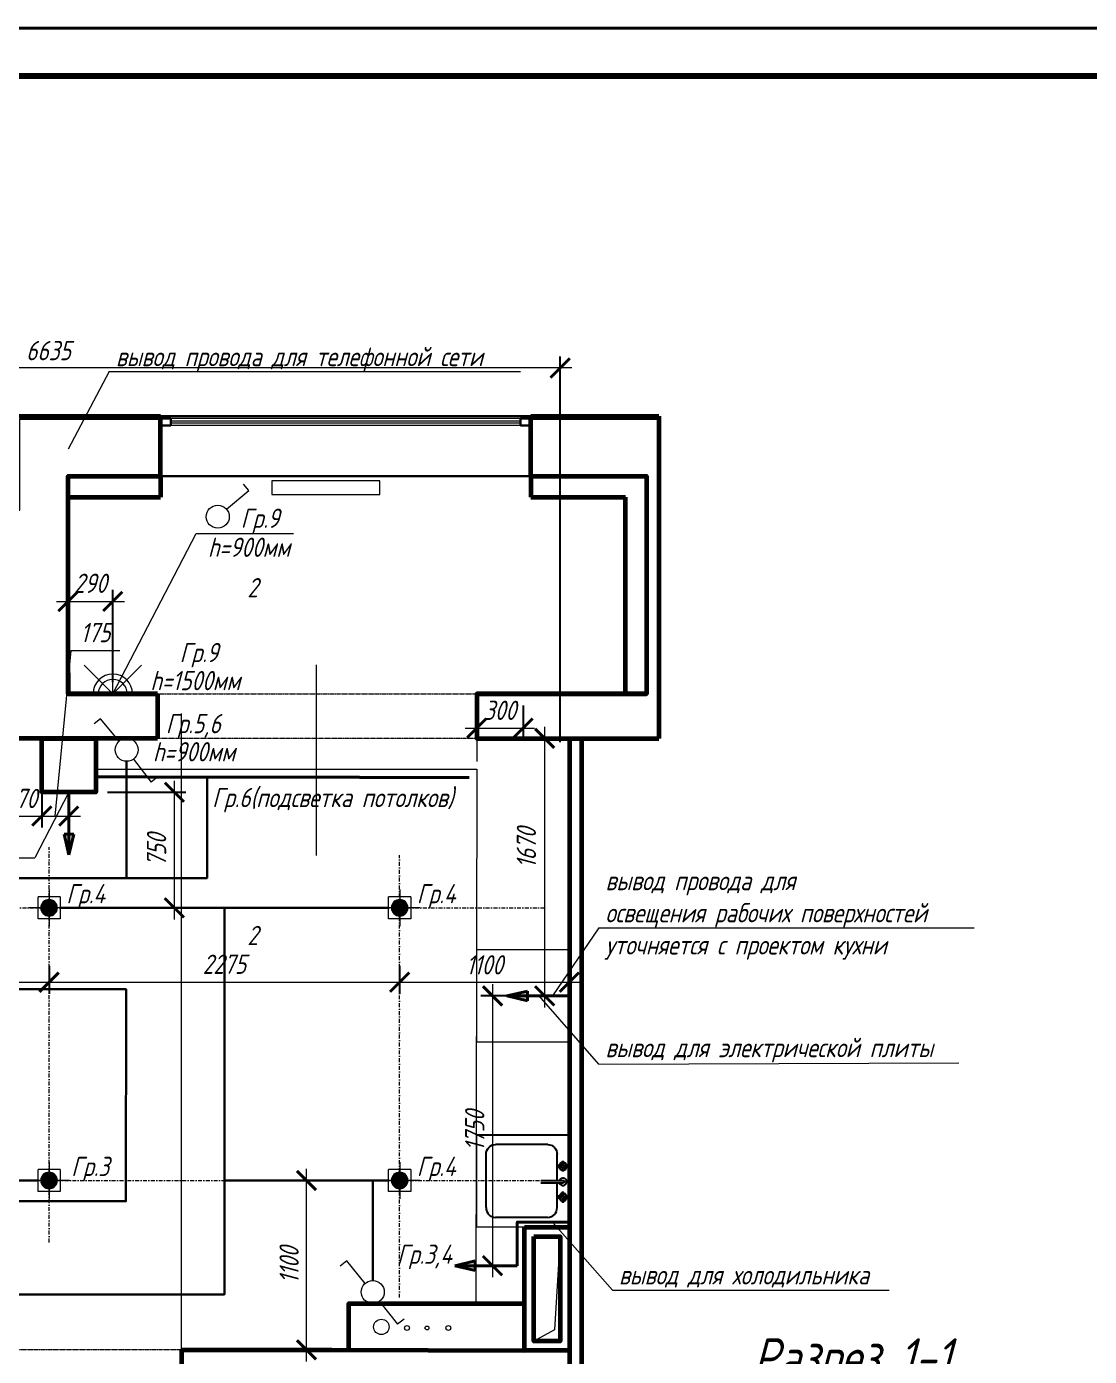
# Model space of a CAD drawing. Header units: millimetres. Extents: x 653176 to 972033, y 753746 to 925850.
# Drawn here: x 724229 to 731119, y 825725 to 834349 of the extents above; entities that cross this region are included whole.
import ezdxf

# ---------------------------------------------------------------- set-up
doc = ezdxf.new("R2010")
doc.units = ezdxf.units.MM
doc.header["$LTSCALE"] = 10
doc.linetypes.add('DASHDOTX2', pattern=[50.8, 25.4, -12.7, 0, -12.7])
doc.linetypes.add('HIDDEN', pattern=[0.375, 0.25, -0.125])
doc.layers.get('0').update_dxf_attribs({"color": 65, "lineweight": 25})
for name, color, linetype, lineweight in [('AL', 7, 'Continuous', 30), ('ALAN-Rev4', 6, 'Continuous', 13), ('POTOLOK', 110, 'Continuous', 40), ('wall', 95, 'Continuous', 60), ('МЕБ', 255, 'Continuous', 20), ('мебель_Ном_пера__1_Pen_No__1', 7, 'Continuous', 13), ('ОСИ', 75, 'DASHDOTX2', 0), ('проем', 252, 'Continuous', 13), ('размh150', 7, 'Continuous', 9), ('стекло_Pen_No__1', 7, 'Continuous', 13), ('Текст', 132, 'Continuous', 25), ('ТЕКСТ1', 90, 'Continuous', 25), ('шахты', 22, 'Continuous', 18), ('штрих', 22, 'Continuous', 0)]:
    doc.layers.add(name, color=color, linetype=linetype, lineweight=lineweight)
doc.layers.add('Mebel', color=7, linetype='Continuous')
for name, color, linetype, lineweight, true_color in [('мебель_Pen_No__3', 7, 'Continuous', 18, 0xff6600), ('мебель_Pen_No__43', 7, 'Continuous', 40, 0xff6600), ('штрих_Pen_No__3', 7, 'Continuous', 18, 0xff6600)]:
    doc.layers.add(name, color=color, linetype=linetype, lineweight=lineweight, true_color=true_color)
doc.styles.add('ГОСТ тип А', font='gost_a.shx', dxfattribs={"oblique": 15, "height": 125})
doc.dimstyles.new('ГОСТ тип А', dxfattribs={"dimtxt": 125, "dimasz": 125, "dimexe": 75, "dimexo": 75, "dimgap": 50, "dimtad": 1, "dimdec": 0, "dimrnd": 5, "dimtxsty": 'ГОСТ тип А', "dimblk": 'ARCHTICK', "dimcen": 50, "dimdle": 75, "dimadec": 0, "dimazin": 0, "dimtfac": 1, "dimtdec": 0, "dimtmove": 1, "dimatfit": 2, "dimfxl": 1, "dimlwd": 9, "dimarcsym": 0})

# ---------------------------------------------------------------- blocks, each defined once
blk = doc.blocks.new('трубы')
at = {"layer": 'проем'}
for centre, radius in [((366230, 904100.9), 50), ((360852.3, 904012.3), 50), ((366396.3, 904093.9), 16), ((366526.1, 904093.9), 12.5), ((366664.3, 904093.9), 16)]:
    blk.add_circle(centre, radius, dxfattribs=at)
blk = doc.blocks.new('A$C7ACB7CC7')
at = {"layer": 'POTOLOK'}
h = blk.add_hatch(color=256, dxfattribs=at)
h.paths.add_polyline_path([(-40, 350), (0, 350), (0, 520)])
h.paths.add_polyline_path([(0, 520), (0, 350), (40, 350)])
for p, q in [((0, 520), (-40, 350)), ((0, 0), (0, 520)), ((0, 520), (40, 350)), ((-40, 350), (40, 350))]:
    blk.add_line(p, q, dxfattribs=at)
blk = doc.blocks.new('встроенный светильник')
at = {"layer": 'штрих_Pen_No__3', "linetype": 'Continuous', "lineweight": 0}
h = blk.add_hatch(color=7, dxfattribs=at)
edge = h.paths.add_edge_path()
edge.add_arc((680319.7, 788346), 53.6, 0, 180)
edge.add_arc((680319.7, 788346), 53.6, 180, 360)
at = {"layer": 'мебель_Pen_No__3', "color": 7, "linetype": 'Continuous'}
for p, q in [((680319.7, 788464.8), (680319.7, 788227.2)), ((680319.7, 788464.8), (680319.7, 788227.2)), ((680451.1, 788346), (680188.2, 788346)), ((680248.2, 788274.5), (680248.2, 788417.5)), ((680391.2, 788417.5), (680248.2, 788417.5)), ((680391.2, 788417.5), (680391.2, 788274.5)), ((680391.2, 788274.5), (680248.2, 788274.5))]:
    blk.add_line(p, q, dxfattribs=at)
at = {"layer": 'штрих_Pen_No__3', "color": 7, "linetype": 'Continuous', "flags": 128}
blk.add_lwpolyline([(680373.3, 788346, 1), (680266, 788346, 1)], format="xyb", close=True, dxfattribs=at)
blk = doc.blocks.new('_ARCHTICK')
at = {"color": 0, "linetype": 'ByBlock', "ltscale": 50, "const_width": 0.15}
blk.add_lwpolyline([(-0.5, -0.5), (0.5, 0.5)], dxfattribs=at)
blk = doc.blocks.new('*D584')
at = {"layer": 'Defpoints', "color": 0, "lineweight": 90, "transparency": 16777216}
for p in [(722102.8, 828470.5), (724375, 828333.3), (724375, 828151.8)]:
    blk.add_point(p, dxfattribs=at)
at = {"layer": 'размh150', "color": 0, "lineweight": -2, "transparency": 16777216}
for p, q in [((722102.8, 828395.5), (722102.8, 828076.8)), ((724375, 828258.3), (724375, 828076.8))]:
    blk.add_line(p, q, dxfattribs=at)
at = {"layer": 'размh150', "color": 0, "lineweight": 9, "transparency": 16777216}
blk.add_line((722027.8, 828151.8), (724450, 828151.8), dxfattribs=at)
at = {"layer": 'размh150', "color": 0, "lineweight": 9, "transparency": 16777216, "xscale": 125, "yscale": 125, "zscale": 125, "rotation": 180}
blk.add_blockref('_ARCHTICK', (722102.8, 828151.8), dxfattribs=at)
at = {"layer": 'размh150', "color": 0, "lineweight": 9, "transparency": 16777216, "xscale": 125, "yscale": 125, "zscale": 125}
blk.add_blockref('_ARCHTICK', (724375, 828151.8), dxfattribs=at)
at = {"layer": 'размh150', "color": 0, "transparency": 16777216, "insert": (723238.9, 828266.1), "char_height": 125, "attachment_point": 5, "style": 'ГОСТ тип А'}
blk.add_mtext('2270', dxfattribs=at)
blk = doc.blocks.new('*D585')
at = {"layer": 'Defpoints', "color": 0, "lineweight": 90, "transparency": 16777216}
for p in [(724375, 828333.3), (726647.8, 828333.3), (726647.8, 828151.8)]:
    blk.add_point(p, dxfattribs=at)
at = {"layer": 'размh150', "color": 0, "lineweight": -2, "transparency": 16777216}
for p, q in [((724375, 828258.3), (724375, 828076.8)), ((726647.8, 828258.3), (726647.8, 828076.8))]:
    blk.add_line(p, q, dxfattribs=at)
at = {"layer": 'размh150', "color": 0, "lineweight": 9, "transparency": 16777216}
blk.add_line((724300, 828151.8), (726722.8, 828151.8), dxfattribs=at)
at = {"layer": 'размh150', "color": 0, "lineweight": 9, "transparency": 16777216, "xscale": 125, "yscale": 125, "zscale": 125, "rotation": 180}
blk.add_blockref('_ARCHTICK', (724375, 828151.8), dxfattribs=at)
at = {"layer": 'размh150', "color": 0, "lineweight": 9, "transparency": 16777216, "xscale": 125, "yscale": 125, "zscale": 125}
blk.add_blockref('_ARCHTICK', (726647.8, 828151.8), dxfattribs=at)
at = {"layer": 'размh150', "color": 0, "transparency": 16777216, "insert": (725511.4, 828268.7), "char_height": 125, "attachment_point": 5, "style": 'ГОСТ тип А'}
blk.add_mtext('2275', dxfattribs=at)
blk = doc.blocks.new('*D603')
at = {"layer": 'Defpoints', "color": 0, "lineweight": 90, "transparency": 16777216}
for p in [(726647.8, 828283.3), (727747.8, 828151.8), (727747.8, 828059.5)]:
    blk.add_point(p, dxfattribs=at)
at = {"layer": 'размh150', "color": 0, "lineweight": -2, "transparency": 16777216}
for p, q in [((726647.8, 828208.3), (726647.8, 828076.8)), ((727747.8, 828134.5), (727747.8, 828226.8))]:
    blk.add_line(p, q, dxfattribs=at)
at = {"layer": 'размh150', "color": 0, "lineweight": 9, "transparency": 16777216}
blk.add_line((726572.8, 828151.8), (727822.8, 828151.8), dxfattribs=at)
at = {"layer": 'размh150', "color": 0, "lineweight": 9, "transparency": 16777216, "xscale": 125, "yscale": 125, "zscale": 125, "rotation": 180}
blk.add_blockref('_ARCHTICK', (726647.8, 828151.8), dxfattribs=at)
at = {"layer": 'размh150', "color": 0, "lineweight": 9, "transparency": 16777216, "xscale": 125, "yscale": 125, "zscale": 125}
blk.add_blockref('_ARCHTICK', (727747.8, 828151.8), dxfattribs=at)
at = {"layer": 'размh150', "color": 0, "transparency": 16777216, "insert": (727197.8, 828264.6), "char_height": 125, "attachment_point": 5, "style": 'ГОСТ тип А'}
blk.add_mtext('1100', dxfattribs=at)
blk = doc.blocks.new('*D605')
at = {"layer": 'Defpoints', "color": 0, "lineweight": 90, "transparency": 16777216}
for p in [(725890.1, 826866.3), (726043.9, 826866.3), (725890.1, 825768.2)]:
    blk.add_point(p, dxfattribs=at)
at = {"layer": 'размh150', "color": 0, "lineweight": 9, "transparency": 16777216}
blk.add_line((726043.9, 825693.2), (726043.9, 826941.3), dxfattribs=at)
at = {"layer": 'размh150', "color": 0, "lineweight": -2, "transparency": 16777216}
for p, q in [((725965.1, 826866.3), (726118.9, 826866.3)), ((725965.1, 825768.2), (726118.9, 825768.2))]:
    blk.add_line(p, q, dxfattribs=at)
at = {"layer": 'размh150', "color": 0, "lineweight": 9, "transparency": 16777216, "xscale": 125, "yscale": 125, "zscale": 125}
for p, rotation in [((726043.9, 826866.3), 90), ((726043.9, 825768.2), 270)]:
    blk.add_blockref('_ARCHTICK', p, dxfattribs=dict(at, rotation=rotation))
at = {"layer": 'размh150', "color": 0, "transparency": 16777216, "insert": (725931.1, 826317.3), "char_height": 125, "attachment_point": 5, "rotation": 90, "style": 'ГОСТ тип А'}
blk.add_mtext('1100', dxfattribs=at)
blk = doc.blocks.new('*D587')
at = {"layer": 'Defpoints', "color": 0, "lineweight": 90, "transparency": 16777216}
for p in [(724677.8, 829383.3), (725187.3, 829383.3), (724670.9, 828634.5)]:
    blk.add_point(p, dxfattribs=at)
at = {"layer": 'размh150', "color": 0, "lineweight": -2, "transparency": 16777216}
for p, q in [((724752.8, 829383.3), (725262.3, 829383.3)), ((724745.9, 828634.5), (725262.3, 828634.5))]:
    blk.add_line(p, q, dxfattribs=at)
at = {"layer": 'размh150', "color": 0, "lineweight": 9, "transparency": 16777216}
blk.add_line((725187.3, 828559.5), (725187.3, 829458.3), dxfattribs=at)
at = {"layer": 'размh150', "color": 0, "lineweight": 9, "transparency": 16777216, "xscale": 125, "yscale": 125, "zscale": 125}
for p, rotation in [((725187.3, 829383.3), 90), ((725187.3, 828634.5), 270)]:
    blk.add_blockref('_ARCHTICK', p, dxfattribs=dict(at, rotation=rotation))
at = {"layer": 'размh150', "color": 0, "transparency": 16777216, "insert": (725071.9, 829008.9), "char_height": 125, "attachment_point": 5, "rotation": 90, "style": 'ГОСТ тип А'}
blk.add_mtext('750', dxfattribs=at)
blk = doc.blocks.new('*D614')
at = {"layer": 'Defpoints', "color": 0, "lineweight": 90, "transparency": 16777216}
for p in [(727147.8, 830022.3), (727447.8, 830022.3), (727447.8, 829799.7)]:
    blk.add_point(p, dxfattribs=at)
at = {"layer": 'размh150', "color": 0, "lineweight": -2, "transparency": 16777216}
for p, q in [((727147.8, 829947.3), (727147.8, 829724.7)), ((727447.8, 829947.3), (727447.8, 829724.7))]:
    blk.add_line(p, q, dxfattribs=at)
at = {"layer": 'размh150', "color": 0, "lineweight": 9, "transparency": 16777216}
blk.add_line((727072.8, 829799.7), (727522.8, 829799.7), dxfattribs=at)
at = {"layer": 'размh150', "color": 0, "lineweight": 9, "transparency": 16777216, "xscale": 125, "yscale": 125, "zscale": 125, "rotation": 180}
blk.add_blockref('_ARCHTICK', (727147.8, 829799.7), dxfattribs=at)
at = {"layer": 'размh150', "color": 0, "lineweight": 9, "transparency": 16777216, "xscale": 125, "yscale": 125, "zscale": 125}
blk.add_blockref('_ARCHTICK', (727447.8, 829799.7), dxfattribs=at)
at = {"layer": 'размh150', "color": 0, "transparency": 16777216, "insert": (727297.8, 829915.1), "char_height": 125, "attachment_point": 5, "style": 'ГОСТ тип А'}
blk.add_mtext('300', dxfattribs=at)
blk = doc.blocks.new('*D616')
at = {"layer": 'Defpoints', "color": 0, "lineweight": 90, "transparency": 16777216}
for p in [(724327.8, 829383.3), (724502.8, 829383.3), (724502.8, 829229.2)]:
    blk.add_point(p, dxfattribs=at)
at = {"layer": 'размh150', "color": 0, "lineweight": 9, "transparency": 16777216}
for p, q in [((724415.3, 829229.2), (724517.8, 830303.9)), ((724517.8, 830303.9), (724832.7, 830303.9)), ((724252.8, 829229.2), (724577.8, 829229.2))]:
    blk.add_line(p, q, dxfattribs=at)
at = {"layer": 'размh150', "color": 0, "lineweight": -2, "transparency": 16777216}
for p, q in [((724327.8, 829308.3), (724327.8, 829154.2)), ((724502.8, 829308.3), (724502.8, 829154.2))]:
    blk.add_line(p, q, dxfattribs=at)
at = {"layer": 'размh150', "color": 0, "lineweight": 9, "transparency": 16777216, "xscale": 125, "yscale": 125, "zscale": 125, "rotation": 180}
blk.add_blockref('_ARCHTICK', (724327.8, 829229.2), dxfattribs=at)
at = {"layer": 'размh150', "color": 0, "lineweight": 9, "transparency": 16777216, "xscale": 125, "yscale": 125, "zscale": 125}
blk.add_blockref('_ARCHTICK', (724502.8, 829229.2), dxfattribs=at)
at = {"layer": 'размh150', "color": 0, "transparency": 16777216, "insert": (724675.2, 830419.2), "char_height": 125, "attachment_point": 5, "style": 'ГОСТ тип А'}
blk.add_mtext('175', dxfattribs=at)
blk = doc.blocks.new('*D617')
at = {"layer": 'Defpoints', "color": 0, "lineweight": 90, "transparency": 16777216}
for p in [(724057.8, 829733.3), (724327.8, 829733.3), (724327.8, 829229.2)]:
    blk.add_point(p, dxfattribs=at)
at = {"layer": 'размh150', "color": 0, "lineweight": -2, "transparency": 16777216}
for p, q in [((724057.8, 829658.3), (724057.8, 829154.2)), ((724327.8, 829658.3), (724327.8, 829154.2))]:
    blk.add_line(p, q, dxfattribs=at)
at = {"layer": 'размh150', "color": 0, "lineweight": 9, "transparency": 16777216}
blk.add_line((723982.8, 829229.2), (724402.8, 829229.2), dxfattribs=at)
at = {"layer": 'размh150', "color": 0, "lineweight": 9, "transparency": 16777216, "xscale": 125, "yscale": 125, "zscale": 125, "rotation": 180}
blk.add_blockref('_ARCHTICK', (724057.8, 829229.2), dxfattribs=at)
at = {"layer": 'размh150', "color": 0, "lineweight": 9, "transparency": 16777216, "xscale": 125, "yscale": 125, "zscale": 125}
blk.add_blockref('_ARCHTICK', (724327.8, 829229.2), dxfattribs=at)
at = {"layer": 'размh150', "color": 0, "transparency": 16777216, "insert": (724192.8, 829343.5), "char_height": 125, "attachment_point": 5, "style": 'ГОСТ тип А'}
blk.add_mtext('270', dxfattribs=at)
blk = doc.blocks.new('*D618')
at = {"layer": 'Defpoints', "color": 0, "lineweight": 90, "transparency": 16777216}
for p in [(724787.8, 830620.8), (724497.8, 830022.3), (724787.8, 830022.3)]:
    blk.add_point(p, dxfattribs=at)
at = {"layer": 'размh150', "color": 0, "lineweight": -2, "transparency": 16777216}
for p, q in [((724497.8, 830097.3), (724497.8, 830695.8)), ((724787.8, 830097.3), (724787.8, 830695.8))]:
    blk.add_line(p, q, dxfattribs=at)
at = {"layer": 'размh150', "color": 0, "lineweight": 9, "transparency": 16777216}
blk.add_line((724422.8, 830620.8), (724862.8, 830620.8), dxfattribs=at)
at = {"layer": 'размh150', "color": 0, "lineweight": 9, "transparency": 16777216, "xscale": 125, "yscale": 125, "zscale": 125, "rotation": 180}
blk.add_blockref('_ARCHTICK', (724497.8, 830620.8), dxfattribs=at)
at = {"layer": 'размh150', "color": 0, "lineweight": 9, "transparency": 16777216, "xscale": 125, "yscale": 125, "zscale": 125}
blk.add_blockref('_ARCHTICK', (724787.8, 830620.8), dxfattribs=at)
at = {"layer": 'размh150', "color": 0, "transparency": 16777216, "insert": (724642.8, 830739), "char_height": 125, "attachment_point": 5, "style": 'ГОСТ тип А'}
blk.add_mtext('290', dxfattribs=at)
blk = doc.blocks.new('*D619')
at = {"layer": 'Defpoints', "color": 0, "lineweight": 90, "transparency": 16777216}
for p in [(727747.8, 829733.3), (727587.8, 828063.3), (727747.8, 828063.3)]:
    blk.add_point(p, dxfattribs=at)
at = {"layer": 'размh150', "color": 0, "lineweight": -2, "transparency": 16777216}
for p, q in [((727672.8, 829733.3), (727512.8, 829733.3)), ((727672.8, 828063.3), (727512.8, 828063.3))]:
    blk.add_line(p, q, dxfattribs=at)
at = {"layer": 'размh150', "color": 0, "lineweight": 9, "transparency": 16777216}
blk.add_line((727587.8, 829808.3), (727587.8, 827988.3), dxfattribs=at)
at = {"layer": 'размh150', "color": 0, "lineweight": 9, "transparency": 16777216, "xscale": 125, "yscale": 125, "zscale": 125}
for p, rotation in [((727587.8, 829733.3), 90), ((727587.8, 828063.3), 270)]:
    blk.add_blockref('_ARCHTICK', p, dxfattribs=dict(at, rotation=rotation))
at = {"layer": 'размh150', "color": 0, "transparency": 16777216, "insert": (727469.5, 829022.9), "char_height": 125, "attachment_point": 5, "rotation": 90, "style": 'ГОСТ тип А'}
blk.add_mtext('1670', dxfattribs=at)
blk = doc.blocks.new('*D620')
at = {"layer": 'Defpoints', "color": 0, "lineweight": 90, "transparency": 16777216}
for p in [(727747.8, 828063.3), (727250, 826313.7), (727410, 826313.7)]:
    blk.add_point(p, dxfattribs=at)
at = {"layer": 'размh150', "color": 0, "lineweight": 9, "transparency": 16777216}
blk.add_line((727250, 828138.3), (727250, 826238.7), dxfattribs=at)
at = {"layer": 'размh150', "color": 0, "lineweight": -2, "transparency": 16777216}
for p, q in [((727672.8, 828063.3), (727175, 828063.3)), ((727335, 826313.7), (727175, 826313.7))]:
    blk.add_line(p, q, dxfattribs=at)
at = {"layer": 'размh150', "color": 0, "lineweight": 9, "transparency": 16777216, "xscale": 125, "yscale": 125, "zscale": 125}
for p, rotation in [((727250, 828063.3), 90), ((727250, 826313.7), 270)]:
    blk.add_blockref('_ARCHTICK', p, dxfattribs=dict(at, rotation=rotation))
at = {"layer": 'размh150', "color": 0, "transparency": 16777216, "insert": (727134.6, 827188.5), "char_height": 125, "attachment_point": 5, "rotation": 90, "style": 'ГОСТ тип А'}
blk.add_mtext('1750', dxfattribs=at)
blk = doc.blocks.new('*D788')
at = {"layer": 'Defpoints', "color": 0, "lineweight": 90, "transparency": 16777216}
for p in [(721052.8, 832135.1), (721052.8, 829737.3), (727688.5, 829632.6)]:
    blk.add_point(p, dxfattribs=at)
at = {"layer": 'размh150', "color": 0, "lineweight": -2, "transparency": 16777216}
for p, q in [((721052.8, 829812.3), (721052.8, 832210.1)), ((727688.5, 829707.6), (727688.5, 832210.1))]:
    blk.add_line(p, q, dxfattribs=at)
at = {"layer": 'размh150', "color": 0, "lineweight": 9, "transparency": 16777216}
blk.add_line((727763.5, 832135.1), (720977.8, 832135.1), dxfattribs=at)
at = {"layer": 'размh150', "color": 0, "lineweight": 9, "transparency": 16777216, "xscale": 125, "yscale": 125, "zscale": 125, "rotation": 180}
blk.add_blockref('_ARCHTICK', (721052.8, 832135.1), dxfattribs=at)
at = {"layer": 'размh150', "color": 0, "lineweight": 9, "transparency": 16777216, "xscale": 125, "yscale": 125, "zscale": 125}
blk.add_blockref('_ARCHTICK', (727688.5, 832135.1), dxfattribs=at)
at = {"layer": 'размh150', "color": 0, "lineweight": 90, "transparency": 16777216, "insert": (724370.7, 832247.6), "char_height": 125, "attachment_point": 5, "style": 'ГОСТ тип А'}
blk.add_mtext('6635', dxfattribs=at)

msp = doc.modelspace()

# ---------------------------------------------------------------- linework, layer by layer
at = {"layer": 'AL', "color": 7, "const_width": 20}
msp.add_lwpolyline([(716137, 834338.7), (737137, 834338.7), (737137, 819488.7), (716137, 819488.7), (716137, 834338.7)], dxfattribs=at)
for points in [[(717187, 834038.7), (736837, 834038.7), (736837, 819788.7), (717187, 819788.7)], [(717197, 834028.7), (736827, 834028.7), (736827, 819798.7), (717197, 819798.7)], [(717207, 834018.7), (736817, 834018.7), (736817, 819808.7), (717207, 819808.7)]]:
    msp.add_lwpolyline(points, close=True, dxfattribs=at)
at = {"layer": 'ALAN-Rev4', "linetype": 'Continuous'}
msp.add_lwpolyline([(726105.7, 830209.3), (726105.7, 828973)], dxfattribs=at)
at = {"layer": 'Mebel', "linetype": 'ByBlock'}
msp.add_line((727748.1, 827276), (727748.1, 826676), dxfattribs=at)
at = {"layer": 'Mebel', "ltscale": 10}
for p, q in [((727148.1, 827163.3), (727748.1, 827163.3)), ((727209.4, 827048.6), (727212.8, 827060.5)), ((727212.8, 827060.5), (727218.4, 827071.5)), ((727218.4, 827071.5), (727225.9, 827081.2)), ((727225.9, 827081.2), (727234.9, 827089.1)), ((727234.9, 827089.1), (727245.3, 827094.9)), ((727245.3, 827094.9), (727256.6, 827098.5)), ((727256.6, 827098.5), (727268.3, 827099.8)), ((727608.3, 827099.8), (727268.3, 827099.8)), ((727608.3, 827099.8), (727620, 827098.5)), ((727620, 827098.5), (727631.2, 827094.9)), ((727631.2, 827094.9), (727641.6, 827089.1)), ((727641.6, 827089.1), (727650.7, 827081.2)), ((727650.7, 827081.2), (727658.2, 827071.5)), ((727658.2, 827071.5), (727663.7, 827060.5)), ((727663.7, 827060.5), (727667.1, 827048.6)), ((727208.3, 827036.2), (727209.4, 827048.6)), ((727208.3, 826690.4), (727208.3, 827036.2)), ((727667.1, 827048.6), (727668.3, 827036.2)), ((727668.3, 826867.2), (727668.3, 827036.2)), ((727668.3, 826690.4), (727668.3, 826849.5)), ((727208.3, 826690.4), (727209.4, 826678)), ((727209.4, 826678), (727212.8, 826666.1)), ((727212.8, 826666.1), (727218.4, 826655.1)), ((727218.4, 826655.1), (727225.9, 826645.4)), ((727225.9, 826645.4), (727234.9, 826637.5)), ((727234.9, 826637.5), (727245.3, 826631.7)), ((727245.3, 826631.7), (727256.6, 826628.1)), ((727256.6, 826628.1), (727268.3, 826626.8)), ((727608.3, 826626.8), (727268.3, 826626.8)), ((727608.3, 826626.8), (727620, 826628.1)), ((727620, 826628.1), (727631.2, 826631.7)), ((727631.2, 826631.7), (727641.6, 826637.5)), ((727641.6, 826637.5), (727650.7, 826645.4)), ((727650.7, 826645.4), (727658.2, 826655.1)), ((727658.2, 826655.1), (727663.7, 826666.1)), ((727663.7, 826666.1), (727667.1, 826678)), ((727667.1, 826678), (727668.3, 826690.4))]:
    msp.add_line(p, q, dxfattribs=at)
at = {"layer": 'Mebel', "linetype": 'Continuous'}
msp.add_line((727148.1, 827163.3), (727748.1, 827163.3), dxfattribs=at)
at = {"layer": 'Mebel'}
for p, q in [((727680.7, 826966.2), (727681.5, 826966.7)), ((727681.5, 826966.7), (727682.4, 826966.8)), ((727682.4, 826966.8), (727683.2, 826966.7)), ((727682.8, 826966.7), (727682.9, 826966.9)), ((727683.2, 826966.7), (727684, 826966.2)), ((727698, 826983.2), (727697.9, 826982.3)), ((727697.9, 826982.3), (727698, 826981.5)), ((727698.4, 826983.9), (727698, 826983.2)), ((727698, 826981.5), (727698.4, 826980.7)), ((727699.1, 826984.5), (727698.4, 826983.9)), ((727698.4, 826980.7), (727699.1, 826980.2)), ((727699.9, 826984.8), (727699.1, 826984.5)), ((727699.1, 826980.2), (727699.9, 826979.9)), ((727699.9, 826984.8), (727712.8, 826984.8)), ((727712.8, 826979.9), (727699.9, 826979.9)), ((727700.2, 826988.3), (727712.6, 826988.3)), ((727700.4, 826984.8), (727700.2, 826988.3)), ((727701.6, 826965.3), (727700.7, 826979.9)), ((727702.1, 826965.7), (727704.9, 826966.7)), ((727704.9, 826966.7), (727707.8, 826966.7)), ((727707.8, 826966.7), (727710.6, 826965.7)), ((727711.1, 826965.3), (727712, 826979.9)), ((727712.3, 826984.8), (727712.6, 826988.3)), ((727712.8, 826984.8), (727713.6, 826984.5)), ((727713.6, 826980.2), (727712.8, 826979.9)), ((727713.6, 826984.5), (727714.3, 826983.9)), ((727714.3, 826980.7), (727713.6, 826980.2)), ((727714.3, 826983.9), (727714.7, 826983.2)), ((727714.7, 826981.5), (727714.3, 826980.7)), ((727714.7, 826983.2), (727714.9, 826982.3)), ((727714.9, 826982.3), (727714.7, 826981.5)), ((727729.5, 826966.7), (727728.7, 826966.2)), ((727730.4, 826966.8), (727729.5, 826966.7)), ((727729.8, 826966.9), (727729.9, 826966.7)), ((727731.2, 826966.7), (727730.4, 826966.8)), ((727732, 826966.2), (727731.2, 826966.7)), ((727676.4, 826964.5), (727676.4, 826952.1)), ((727679.9, 826964.3), (727676.4, 826964.5)), ((727679.9, 826952.4), (727676.4, 826952.1)), ((727679.9, 826964.8), (727680.2, 826965.6)), ((727679.9, 826964.8), (727679.9, 826951.9)), ((727679.9, 826951.9), (727680.2, 826951.1)), ((727680.2, 826965.6), (727680.7, 826966.2)), ((727680.2, 826951.1), (727680.7, 826950.4)), ((727680.7, 826950.4), (727681.5, 826950)), ((727681.5, 826950), (727682.4, 826949.8)), ((727682.4, 826949.8), (727683.2, 826950)), ((727682.9, 826949.8), (727682.8, 826949.9)), ((727683.2, 826950), (727684, 826950.4)), ((727684, 826966.2), (727684.5, 826965.6)), ((727684, 826950.4), (727684.5, 826951.1)), ((727684.5, 826965.6), (727684.8, 826964.8)), ((727684.5, 826951.1), (727684.8, 826951.9)), ((727684.8, 826951.9), (727684.8, 826964.8)), ((727699.4, 826963.1), (727684.8, 826964)), ((727699.4, 826953.6), (727684.8, 826952.7)), ((727697.9, 826958.3), (727698.4, 826961.2)), ((727698.4, 826955.4), (727697.9, 826958.3)), ((727697.9, 826934.3), (727698, 826935.2)), ((727698, 826933.5), (727697.9, 826934.3)), ((727698, 826935.2), (727698.4, 826935.9)), ((727698.4, 826932.7), (727698, 826933.5)), ((727698.4, 826961.2), (727699.8, 826963.8)), ((727699.8, 826952.9), (727698.4, 826955.4)), ((727698.4, 826935.9), (727699.1, 826936.5)), ((727699.1, 826932.2), (727698.4, 826932.7)), ((727699.1, 826936.5), (727699.9, 826936.8)), ((727699.9, 826931.9), (727699.1, 826932.2)), ((727699.8, 826963.8), (727702.1, 826965.7)), ((727702.1, 826951), (727699.8, 826952.9)), ((727699.9, 826936.8), (727712.8, 826936.8)), ((727712.8, 826931.9), (727699.9, 826931.9)), ((727700.4, 826931.9), (727700.2, 826928.3)), ((727712.6, 826928.3), (727700.2, 826928.3)), ((727701.6, 826951.4), (727700.7, 826936.8)), ((727704.9, 826950), (727702.1, 826951)), ((727707.8, 826950), (727704.9, 826950)), ((727710.6, 826951), (727707.8, 826950)), ((727710.6, 826965.7), (727712.9, 826963.8)), ((727712.9, 826952.9), (727710.6, 826951)), ((727711.1, 826951.4), (727712, 826936.8)), ((727712.3, 826931.9), (727712.6, 826928.3)), ((727713.6, 826936.5), (727712.8, 826936.8)), ((727712.8, 826931.9), (727713.6, 826932.2)), ((727712.9, 826963.8), (727714.3, 826961.2)), ((727714.3, 826955.4), (727712.9, 826952.9)), ((727713.3, 826963.1), (727727.9, 826964)), ((727713.3, 826953.6), (727727.9, 826952.7)), ((727714.3, 826935.9), (727713.6, 826936.5)), ((727713.6, 826932.2), (727714.3, 826932.7)), ((727714.3, 826961.2), (727714.9, 826958.3)), ((727714.9, 826958.3), (727714.3, 826955.4)), ((727714.7, 826935.2), (727714.3, 826935.9)), ((727714.3, 826932.7), (727714.7, 826933.5)), ((727714.9, 826934.3), (727714.7, 826935.2)), ((727714.7, 826933.5), (727714.9, 826934.3)), ((727728.2, 826965.6), (727727.9, 826964.8)), ((727727.9, 826964.8), (727727.9, 826951.9)), ((727728.2, 826951.1), (727727.9, 826951.9)), ((727728.7, 826966.2), (727728.2, 826965.6)), ((727728.7, 826950.4), (727728.2, 826951.1)), ((727729.5, 826950), (727728.7, 826950.4)), ((727730.4, 826949.8), (727729.5, 826950)), ((727729.9, 826949.9), (727729.8, 826949.8)), ((727731.2, 826950), (727730.4, 826949.8)), ((727732, 826950.4), (727731.2, 826950)), ((727732.5, 826965.6), (727732, 826966.2)), ((727732.5, 826951.1), (727732, 826950.4)), ((727732.8, 826964.8), (727732.5, 826965.6)), ((727732.8, 826951.9), (727732.5, 826951.1)), ((727732.8, 826951.9), (727732.8, 826964.8)), ((727732.8, 826964.3), (727736.4, 826964.5)), ((727732.8, 826952.3), (727736.4, 826952.1)), ((727736.4, 826952.1), (727736.4, 826964.5)), ((727562.3, 826867.2), (727707.9, 826867.2)), ((727707.9, 826849.5), (727562.3, 826849.5)), ((727707.9, 826867.2), (727710.9, 826866.1)), ((727710.9, 826850.5), (727707.9, 826849.5)), ((727710.9, 826866.1), (727713.3, 826864.1)), ((727713.3, 826852.5), (727710.9, 826850.5)), ((727713.3, 826864.1), (727714.8, 826861.4)), ((727714.8, 826855.3), (727713.3, 826852.5)), ((727714.8, 826861.4), (727715.4, 826858.3)), ((727715.4, 826858.3), (727714.8, 826855.3)), ((727679.9, 826764.3), (727676.4, 826764.5)), ((727676.4, 826752.1), (727676.4, 826764.5)), ((727679.9, 826752.4), (727676.4, 826752.1)), ((727679.9, 826764.8), (727680.2, 826765.6)), ((727679.9, 826751.9), (727679.9, 826764.8)), ((727679.9, 826751.9), (727680.2, 826751.1)), ((727680.2, 826765.6), (727680.7, 826766.2)), ((727680.2, 826751.1), (727680.7, 826750.4)), ((727680.7, 826766.2), (727681.5, 826766.7)), ((727680.7, 826750.4), (727681.5, 826750)), ((727681.5, 826766.7), (727682.4, 826766.8)), ((727681.5, 826750), (727682.4, 826749.8)), ((727682.4, 826766.8), (727683.2, 826766.7)), ((727682.4, 826749.8), (727683.2, 826750)), ((727682.9, 826766.9), (727682.8, 826766.7)), ((727682.8, 826749.9), (727682.9, 826749.8)), ((727683.2, 826766.7), (727684, 826766.2)), ((727683.2, 826750), (727684, 826750.4)), ((727684, 826766.2), (727684.5, 826765.6)), ((727684, 826750.4), (727684.5, 826751.1)), ((727684.5, 826765.6), (727684.8, 826764.8)), ((727684.5, 826751.1), (727684.8, 826751.9)), ((727684.8, 826764.8), (727684.8, 826751.9)), ((727699.4, 826763.1), (727684.8, 826764)), ((727699.4, 826753.6), (727684.8, 826752.7)), ((727698, 826783.2), (727697.9, 826782.3)), ((727697.9, 826782.3), (727698, 826781.5)), ((727698.4, 826761.2), (727697.9, 826758.3)), ((727697.9, 826758.3), (727698.4, 826755.4)), ((727697.9, 826734.3), (727698, 826735.2)), ((727698, 826733.5), (727697.9, 826734.3)), ((727698.4, 826783.9), (727698, 826783.2)), ((727698, 826781.5), (727698.4, 826780.7)), ((727698, 826735.2), (727698.4, 826735.9)), ((727698.4, 826732.7), (727698, 826733.5)), ((727699.1, 826784.5), (727698.4, 826783.9)), ((727698.4, 826780.7), (727699.1, 826780.2)), ((727699.8, 826763.8), (727698.4, 826761.2)), ((727698.4, 826755.4), (727699.8, 826752.9)), ((727698.4, 826735.9), (727699.1, 826736.5)), ((727699.1, 826732.2), (727698.4, 826732.7)), ((727699.9, 826784.8), (727699.1, 826784.5)), ((727699.1, 826780.2), (727699.9, 826779.9)), ((727699.1, 826736.5), (727699.9, 826736.8)), ((727699.9, 826731.9), (727699.1, 826732.2)), ((727702.1, 826765.7), (727699.8, 826763.8)), ((727699.8, 826752.9), (727702.1, 826751)), ((727712.8, 826784.8), (727699.9, 826784.8)), ((727699.9, 826779.9), (727712.8, 826779.9)), ((727712.8, 826736.8), (727699.9, 826736.8)), ((727699.9, 826731.9), (727712.8, 826731.9)), ((727712.6, 826788.3), (727700.2, 826788.3)), ((727700.4, 826784.8), (727700.2, 826788.3)), ((727700.4, 826731.9), (727700.2, 826728.3)), ((727700.2, 826728.3), (727712.6, 826728.3)), ((727701.6, 826765.3), (727700.7, 826779.9)), ((727701.6, 826751.4), (727700.7, 826736.8)), ((727704.9, 826766.7), (727702.1, 826765.7)), ((727702.1, 826751), (727704.9, 826750)), ((727707.8, 826766.7), (727704.9, 826766.7)), ((727704.9, 826750), (727707.8, 826750)), ((727710.6, 826765.7), (727707.8, 826766.7)), ((727707.8, 826750), (727710.6, 826751)), ((727712.9, 826763.8), (727710.6, 826765.7)), ((727710.6, 826751), (727712.9, 826752.9)), ((727711.1, 826765.3), (727712, 826779.9)), ((727711.1, 826751.4), (727712, 826736.8)), ((727712.3, 826784.8), (727712.6, 826788.3)), ((727712.3, 826731.9), (727712.6, 826728.3)), ((727712.8, 826784.8), (727713.6, 826784.5)), ((727713.6, 826780.2), (727712.8, 826779.9)), ((727714.3, 826761.2), (727712.9, 826763.8)), ((727712.9, 826752.9), (727714.3, 826755.4)), ((727713.3, 826763.1), (727727.9, 826764)), ((727713.3, 826753.6), (727727.9, 826752.7)), ((727713.6, 826784.5), (727714.3, 826783.9)), ((727714.3, 826780.7), (727713.6, 826780.2)), ((727714.3, 826783.9), (727714.7, 826783.2)), ((727714.7, 826781.5), (727714.3, 826780.7)), ((727714.9, 826758.3), (727714.3, 826761.2)), ((727714.3, 826755.4), (727714.9, 826758.3)), ((727714.7, 826783.2), (727714.9, 826782.3)), ((727714.9, 826782.3), (727714.7, 826781.5)), ((727728.2, 826765.6), (727727.9, 826764.8)), ((727727.9, 826751.9), (727727.9, 826764.8)), ((727728.2, 826751.1), (727727.9, 826751.9)), ((727728.7, 826766.2), (727728.2, 826765.6)), ((727728.7, 826750.4), (727728.2, 826751.1)), ((727729.5, 826766.7), (727728.7, 826766.2)), ((727729.5, 826750), (727728.7, 826750.4)), ((727730.4, 826766.8), (727729.5, 826766.7)), ((727730.4, 826749.8), (727729.5, 826750)), ((727729.9, 826766.7), (727729.8, 826766.9)), ((727729.8, 826749.8), (727729.9, 826749.9)), ((727731.2, 826766.7), (727730.4, 826766.8)), ((727731.2, 826750), (727730.4, 826749.8)), ((727732, 826766.2), (727731.2, 826766.7)), ((727732, 826750.4), (727731.2, 826750)), ((727732.5, 826765.6), (727732, 826766.2)), ((727732.5, 826751.1), (727732, 826750.4)), ((727732.8, 826764.8), (727732.5, 826765.6)), ((727732.8, 826751.9), (727732.5, 826751.1)), ((727732.8, 826764.8), (727732.8, 826751.9)), ((727732.8, 826764.3), (727736.4, 826764.5)), ((727732.8, 826752.3), (727736.4, 826752.1)), ((727736.4, 826764.5), (727736.4, 826752.1))]:
    msp.add_line(p, q, dxfattribs=at)
for centre, radius, start, end in [((727706.4, 826958.3), 25, 109.67925, 160.32075), ((727706.4, 826958.3), 25, 19.67925, 70.32075), ((727706.4, 826958.3), 25, 199.67925, 250.32075), ((727706.4, 826858.3), 24, 201.67263, 158.32737), ((727706.4, 826958.3), 25, 289.67925, 340.32075), ((727706.4, 826758.3), 25, 109.67925, 160.32075), ((727706.4, 826758.3), 25, 199.67925, 250.32075), ((727712.4, 826734.3), 2.5, 279.99965, 80.00035), ((727706.4, 826758.3), 25, 19.67925, 70.32075), ((727706.4, 826758.3), 25, 289.76686, 340.32075)]:
    msp.add_arc(centre, radius, start, end, dxfattribs=at)
at = {"layer": 'POTOLOK'}
msp.add_lwpolyline([(727747.8, 826596.6), (727410, 826596.6), (727410, 826313.7)], dxfattribs=at)
at = {"layer": 'wall'}
for p, q in [((724167.8, 831823.3), (725097.8, 831823.3)), ((725097.8, 831433.3), (725097.8, 831823.3)), ((727497.8, 831823.3), (728327.8, 831823.3)), ((727497.8, 831433.3), (727497.8, 831823.3)), ((728327.8, 831823.3), (728327.8, 829733.3)), ((728111.8, 830022.3), (728111.8, 831297.3)), ((724497.8, 830158.3), (724497.8, 830022.3)), ((725077.8, 830022.3), (725077.8, 829733.3)), ((727747.8, 829733.3), (728327.8, 829733.3)), ((727827.8, 825538.3), (727827.8, 829733.3)), ((725232.8, 825768.3), (726207, 825768.2)), ((725232.8, 825768.3), (725232.8, 825618.3))]:
    msp.add_line(p, q, dxfattribs=at)
for points in [[(725077.8, 830022.3), (724497.8, 830022.3), (724497.8, 831433.3), (725097.8, 831433.3)], [(725097.8, 831433.3), (725097.8, 831297.3)], [(727497.8, 831433.3), (728247.8, 831433.3), (728247.8, 830022.3), (727147.8, 830022.3), (727147.8, 829733.3), (727747.8, 829733.3), (727747.8, 825618.3), (727747.8, 825618.3), (727747.8, 825618.3), (727747.8, 825618.3), (727747.8, 825618.3)], [(727497.8, 831433.3), (727497.8, 831297.3)], [(724497.8, 831297.3), (725097.8, 831297.3)], [(727497.8, 831297.3), (728111.8, 831297.3)], [(725077.8, 829733.3), (724057.8, 829733.3), (724057.8, 830833.3), (723557.8, 830833.3)], [(724497.8, 830022.3), (725077.8, 830022.3)], [(727147.8, 830022.3), (728247.8, 830022.3)], [(726318.4, 825768.2), (726318.4, 826068.6), (727457.8, 826068.6)], [(726207, 825768.2), (727457.8, 825763.3)]]:
    msp.add_lwpolyline(points, dxfattribs=at)
for points in [[(724327.8, 829733.3), (724677.8, 829733.3), (724677.8, 829383.3), (724327.8, 829383.3)], [(727457.8, 826563.3), (727747.8, 826563.3), (727747.8, 825763.3), (727457.8, 825763.3)], [(727517.8, 826503.3), (727687.8, 826503.3), (727687.8, 825823.3), (727517.8, 825823.3)]]:
    msp.add_lwpolyline(points, close=True, dxfattribs=at)
at = {"layer": 'МЕБ'}
msp.add_line((724677.8, 829668.3), (724677.8, 829668.3), dxfattribs=at)
for points in [[(727147.8, 827763.3), (727147.8, 828363.3), (727747.8, 828363.3), (727747.8, 827763.3), (727147.8, 827763.3)], [(727148.1, 826563.3), (727148.1, 827163.3), (727748.1, 827163.3), (727748.1, 826563.3), (727148.1, 826563.3)], [(727687.8, 826503.3), (727650.8, 825897.3), (727517.8, 825823.3)]]:
    msp.add_lwpolyline(points, dxfattribs=at)
at = {"layer": 'мебель_Pen_No__3', "color": 7, "linetype": 'Continuous'}
for p, q in [((725670.6, 831339.6), (725636.1, 831381.8)), ((725524.1, 831220.1), (725670.6, 831339.6)), ((724787.8, 830022.3), (724787.8, 830285.1)), ((724787.8, 830022.3), (724602, 830208.1)), ((724787.8, 830022.3), (724973.7, 830208.1)), ((724660.3, 830022.3), (724915.4, 830022.3)), ((724708.9, 829860.9), (724666.7, 829826.5)), ((724828.4, 829714.5), (724708.9, 829860.9)), ((724921.2, 829598.3), (725037.6, 829449.5)), ((725080.5, 829483), (725037.6, 829449.5)), ((726304.5, 826345.1), (726262.3, 826310.7)), ((726304.5, 826345.1), (726262.3, 826310.7)), ((726424, 826198.7), (726304.5, 826345.1)), ((726424, 826198.7), (726304.5, 826345.1)), ((726516.8, 826082.5), (726633.2, 825933.6)), ((726676.1, 825967.1), (726633.2, 825933.6))]:
    msp.add_line(p, q, dxfattribs=at)
for centre in [(725468.5, 831170.6), (724877.8, 829658.9), (726473.4, 826143)]:
    msp.add_circle(centre, 74.4, dxfattribs=at)
for radius in [127.5, 93.4]:
    msp.add_arc((724787.8, 830022.3), radius, 0, 180, dxfattribs=at)
at = {"layer": 'мебель_Pen_No__43', "color": 7, "linetype": 'HIDDEN'}
msp.add_lwpolyline([(724677.8, 829483.2), (727097.8, 829479.4)], dxfattribs=at)
at = {"layer": 'мебель_Ном_пера__1_Pen_No__1', "linetype": 'Continuous'}
for p, q in [((727431.2, 831806.8), (725164.5, 831806.8)), ((727431.2, 831790.9), (725164.5, 831790.9)), ((727431.2, 831778.2), (725164.5, 831778.2)), ((727421.2, 831762.3), (725164.5, 831762.3))]:
    msp.add_line(p, q, dxfattribs=at)
at = {"layer": 'ОСИ', "color": 49, "linetype": 'HIDDEN', "ltscale": 0.1, "true_color": 0x474747}
for points in [[(725077.8, 830022.3), (727147.8, 830022.3)], [(727147.8, 829733.3), (725077.8, 829733.3)], [(725232.8, 825768.3), (723544.1, 825769.6)]]:
    msp.add_lwpolyline(points, dxfattribs=at)
at = {"layer": 'ОСИ', "ltscale": 0.1}
for points in [[(727747.8, 826106.9), (727747.8, 829529.8)], [(724375, 826465.1), (724375, 829026.8)], [(726647.8, 826106.9), (726647.8, 828976.8)], [(721250, 828634.8), (727607.7, 828634.8)], [(721828.3, 826866.3), (727661.7, 826866.3)]]:
    msp.add_lwpolyline(points, dxfattribs=at)
at = {"layer": 'проем', "lineweight": 30}
for p, q in [((725097.8, 831823.3), (727497.8, 831823.3)), ((725097.8, 831433.3), (727497.8, 831433.3))]:
    msp.add_line(p, q, dxfattribs=at)
at = {"layer": 'проем'}
for points in [[(723557.8, 831213.3), (724185.8, 831213.3), (724185.8, 831803.3), (725097.8, 831803.3)], [(727497.8, 831803.3), (728327.8, 831803.3)]]:
    msp.add_lwpolyline(points, dxfattribs=at)
at = {"layer": 'проем', "lineweight": 30}
for points in [[(725164.5, 831762.3), (725164.5, 831806.8), (725097.8, 831806.8), (725097.8, 831762.3)], [(727431.2, 831762.3), (727431.2, 831806.8), (727497.8, 831806.8), (727497.8, 831762.3)]]:
    msp.add_lwpolyline(points, close=True, dxfattribs=at)
at = {"layer": 'проем'}
msp.add_lwpolyline([(726518.8, 831313.7), (726518.8, 831403.3), (725818.8, 831403.3), (725818.8, 831313.7)], close=True, dxfattribs=at)
at = {"layer": 'размh150'}
for points in [[(725232.8, 825768.3), (725232.8, 829894.9)], [(724677.8, 829733.3), (725077.8, 829733.3)], [(727457.8, 826068.6), (727457.8, 826563.3)]]:
    msp.add_lwpolyline(points, dxfattribs=at)
at = {"layer": 'размh150', "lineweight": 30}
for points in [[(724877.8, 829584.4), (724877.8, 828826.9)], [(722937.1, 826731.5), (722937.1, 826731.5), (724873.5, 826731.5), (724873.9, 828106.8), (723972.8, 828106.8), (723972.8, 828826.9), (725399.4, 828826.9), (725399.4, 829482.1)], [(725511.4, 828634.6), (725511.4, 826866.3), (726576.3, 826866.3), (725511.4, 826866.3), (725511.4, 826127.9), (723317.3, 826127.9)], [(724446.5, 828634.8), (726576.3, 828634.5)], [(723242.9, 826201.6), (723242.9, 826866.3), (724303.5, 826866.3)], [(726473.4, 826217.5), (726473.4, 826866.3)]]:
    msp.add_lwpolyline(points, dxfattribs=at)
at = {"layer": 'стекло_Pen_No__1', "linetype": 'Continuous'}
for p, q in [((727431.2, 831806.8), (725164.5, 831806.8)), ((727431.2, 831790.9), (725164.5, 831790.9)), ((727431.2, 831778.2), (725164.5, 831778.2)), ((727487.8, 831762.3), (725164.5, 831762.3))]:
    msp.add_line(p, q, dxfattribs=at)
at = {"layer": 'стекло_Pen_No__1', "linetype": 'Continuous', "flags": 128}
msp.add_lwpolyline([(727497.8, 831762.3), (727431.2, 831762.3), (727431.2, 831806.8), (727497.8, 831806.8)], close=True, dxfattribs=at)
at = {"layer": 'шахты'}
for p, q in [((724765.5, 832111.9), (724497.8, 831608.1)), ((724765.5, 832111.9), (727430.6, 832111.9)), ((724502.8, 829383.3), (724281.9, 828959)), ((722967.9, 828959), (724281.9, 828959)), ((727939, 828505.4), (727639.1, 828063.3)), ((727939, 828505.4), (730372.6, 828505.4)), ((727939, 827621.2), (727551.3, 828063.3)), ((727939, 827621.2), (730273.7, 827628.9)), ((728026.7, 826154.5), (727639, 826596.6)), ((728026.7, 826154.5), (729821.1, 826154.5))]:
    msp.add_line(p, q, dxfattribs=at)
msp.add_lwpolyline([(724788.3, 830022.3), (725329.1, 831060.8), (725959.8, 831060.8)], dxfattribs=at)
at = {"layer": 'штрих', "color": 7}
msp.add_lwpolyline([(721013.8, 830833.3), (724057.8, 830833.3), (724057.8, 829733.3), (724327.8, 829733.3), (724327.8, 829383.3), (724678.8, 829383.3), (724677.8, 829533.3), (727147.8, 829533.3), (727142.3, 826068.6), (726323.4, 826068.6), (726322, 825767.7), (725232.8, 825768.3), (725232.8, 825618.3), (726262.8, 825618.3), (726262.8, 823969.3), (723542.8, 823969.3), (723544.5, 826202.7), (721152.9, 826201.7), (721159.6, 829052.3), (721002.9, 829052.7)], close=True, dxfattribs=at)
msp.add_lwpolyline([(727147.8, 829733.3), (727147.8, 829583.3)], dxfattribs=at)

# ---------------------------------------------------------------- block references
at = {"layer": 'ALAN-Rev4'}
for p in [(44055.4, 40288.5), (46328.2, 40288.5), (44055.4, 38520.3), (46328.2, 38520.3)]:
    msp.add_blockref('встроенный светильник', p, dxfattribs=at)
at = {"layer": 'POTOLOK', "xscale": 0.7775999999999998, "yscale": 0.7775999999999998, "zscale": 0.7775999999999998}
for p, rotation in [((724503.3, 829383.3), 180), ((727747.8, 828063.3), 90), ((727410, 826313.7), 90)]:
    msp.add_blockref('A$C7ACB7CC7', p, dxfattribs=dict(at, rotation=rotation))
at = {"layer": 'МЕБ'}
msp.add_blockref('трубы', (360299.2, -78184), dxfattribs=at)

# ---------------------------------------------------------------- texts
at = {"layer": 'размh150', "style": 'ГОСТ тип А', "oblique": 15}
msp.add_text('Разрез 1-1 ', height=250, dxfattribs=at).set_placement((728936.2, 825593.3))
at = {"layer": 'Текст', "color": 1, "char_height": 125, "style": 'ГОСТ тип А'}
for s, insert, attachment_point in [('{\\Fgost_a|c238; }Гр{\\Fgost_a|c238;.}9', (725710.1, 831143.8), 5), ('2', (725694.5, 830710.4), 5), ('{\\Fgost_a|c238; }Гр{\\Fgost_a|c238;.}9', (725314, 830272.9), 5), ('{\\Fgost_a|c238; }Гр{\\Fgost_a|c238;.}5,6', (725277.5, 829811.9), 5), ('{\\Fgost_a|c238; }Гр{\\Fgost_a|c238;.}6(подсветка потолков)', (725368.1, 829332.6), 4), ('{\\Fgost_a|c238; }Гр{\\Fgost_a|c238;.}4', (724579.8, 828709.1), 5), ('{\\Fgost_a|c238; }Гр{\\Fgost_a|c238;.}4', (726852.4, 828709.4), 5), ('2', (725694.5, 828455.2), 5), ('{\\fCourier New|b0|i0|c238|p49; }Гр.3', (724578.9, 826940.5), 5), ('{\\Fgost_a|c238; }Гр{\\Fgost_a|c238;.}4', (726852.6, 826940.9), 5), ('{\\Fgost_a|c238; }Гр{\\Fgost_a|c238;.}3,4', (726776.5, 826370.9), 5)]:
    msp.add_mtext(s, dxfattribs=dict(at, insert=insert, attachment_point=attachment_point))
at = {"layer": 'ТЕКСТ1', "ltscale": 200, "char_height": 125, "style": 'ГОСТ тип А'}
for s, insert, attachment_point in [('вывод провода для телефонной сети', (724808.4, 832192), 4), ('h=900мм', (725670.6, 830972.5), 5), ('h=1500мм', (725322.5, 830107.8), 5), ('h=900мм', (725314.3, 829646.4), 5), ('вывод провода для \\Pосвещения рабочих поверхностей \\Pуточняется с проектом кухни', (727981.9, 828585.4), 4), ('вывод для электрической плиты', (727981.9, 827711.2), 4), ('вывод для холодильника', (728069.6, 826244.4), 4)]:
    msp.add_mtext(s, dxfattribs=dict(at, insert=insert, attachment_point=attachment_point))

# ---------------------------------------------------------------- dimensions: what is measured, and where the dimension line sits
at = {"layer": 'размh150', "color": 1, "lineweight": 90}
dim = msp.add_linear_dim(base=(721052.8, 832135.1), p1=(727688.5, 829632.6), p2=(721052.8, 829737.3), dimstyle='ГОСТ тип А', dxfattribs=at)
dim.commit()
dim.dimension.update_dxf_attribs({"geometry": '*D788', "text_midpoint": (724370.7, 832247.6)})
at = {"layer": 'размh150'}
for base, p1, p2, picture, middle in [((724787.8, 830620.8), (724497.8, 830022.3), (724787.8, 830022.3), '*D618', (724642.8, 830620.8)), ((727447.8, 829799.7), (727147.8, 830022.3), (727447.8, 830022.3), '*D614', (727297.8, 829799.7)), ((724327.8, 829229.2), (724057.8, 829733.3), (724327.8, 829733.3), '*D617', (724192.8, 829229.2))]:
    dim = msp.add_linear_dim(base=base, p1=p1, p2=p2, dimstyle='ГОСТ тип А', dxfattribs=at)
    dim.commit()
    dim.dimension.update_dxf_attribs({"geometry": picture, "text_midpoint": middle, "dimtype": 160})
dim = msp.add_linear_dim(base=(724502.8, 829229.2), p1=(724327.8, 829383.3), p2=(724502.8, 829383.3), dimstyle='ГОСТ тип А', override={"dimtmove": 1}, dxfattribs=at)
dim.commit()
dim.dimension.update_dxf_attribs({"geometry": '*D616', "text_midpoint": (724567.8, 830303.9), "dimtype": 160})
for base, p1, p2, picture, middle in [((727587.8, 828063.3), (727747.8, 829733.3), (727747.8, 828063.3), '*D619', (727587.8, 829022.9)), ((727250, 826313.7), (727747.8, 828063.3), (727410, 826313.7), '*D620', (727250, 827188.5))]:
    dim = msp.add_linear_dim(base=base, p1=p1, p2=p2, angle=90, dimstyle='ГОСТ тип А', dxfattribs=at)
    dim.commit()
    dim.dimension.update_dxf_attribs({"geometry": picture, "text_midpoint": middle, "dimtype": 160})
for base, p1, p2, picture, middle in [((725187.3, 829383.3), (724670.9, 828634.5), (724677.8, 829383.3), '*D587', (725071.9, 829008.9)), ((726043.9, 826866.3), (725890.1, 825768.2), (725890.1, 826866.3), '*D605', (725931.1, 826317.3))]:
    dim = msp.add_linear_dim(base=base, p1=p1, p2=p2, angle=90, dimstyle='ГОСТ тип А', dxfattribs=at)
    dim.commit()
    dim.dimension.update_dxf_attribs({"geometry": picture, "text_midpoint": middle})
for base, p1, p2, picture, middle in [((724375, 828151.8), (722102.8, 828470.5), (724375, 828333.3), '*D584', (723238.9, 828266.1)), ((726647.8, 828151.8), (724375, 828333.3), (726647.8, 828333.3), '*D585', (725511.4, 828268.7)), ((727747.8, 828151.8), (726647.8, 828283.3), (727747.8, 828059.5), '*D603', (727197.8, 828264.6))]:
    dim = msp.add_linear_dim(base=base, p1=p1, p2=p2, dimstyle='ГОСТ тип А', dxfattribs=at)
    dim.commit()
    dim.dimension.update_dxf_attribs({"geometry": picture, "text_midpoint": middle})

doc.saveas('drawing.dxf')
